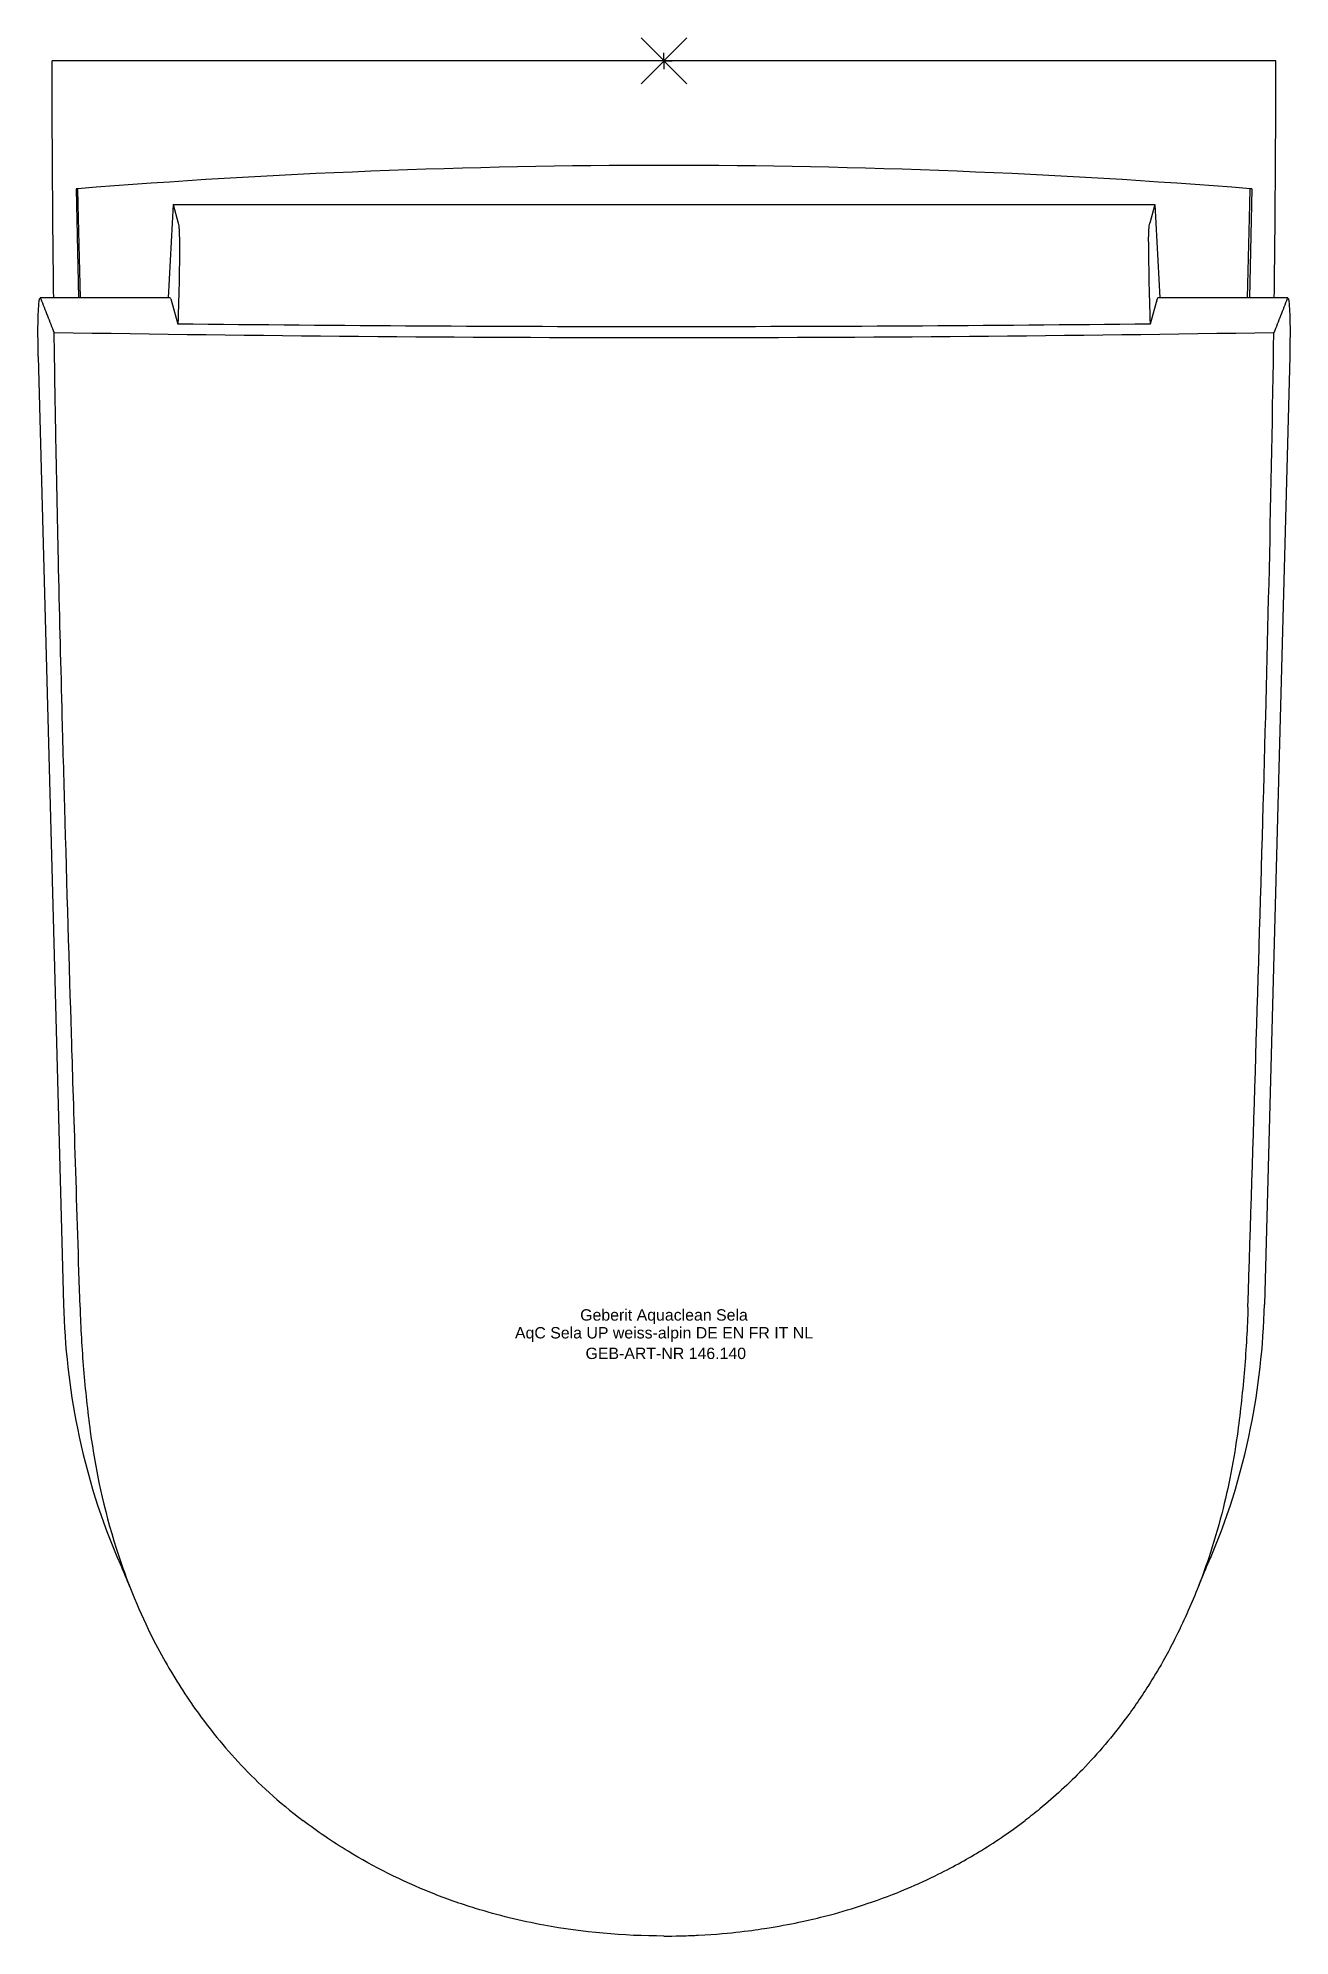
# Model space of a CAD drawing. Header units: millimetres. Extents: x -193 to 193, y -578 to 7.
import ezdxf
from ezdxf.enums import TextEntityAlignment as Align

# ---------------------------------------------------------------- set-up
doc = ezdxf.new("R2010")
doc.units = ezdxf.units.MM
doc.layers.get('0').update_dxf_attribs({"linetype": 'CONTINUOUS'})
for name, color, linetype, lineweight in [('Arbeitspunkt(DIN)', 7, 'CONTINUOUS', 25), ('GEB-ART-NR', 1, 'CONTINUOUS', 18), ('GEB-BEZUG', 2, 'CONTINUOUS', 25), ('GEB-TEXT', 5, 'CONTINUOUS', 18)]:
    doc.layers.add(name, color=color, linetype=linetype, lineweight=lineweight)
doc.layers.add('GEB-KONTUR-A', color=5, linetype='CONTINUOUS')
doc.styles.get("Standard").update_dxf_attribs({"font": 'arial.ttf'})

# ---------------------------------------------------------------- blocks, each defined once
blk = doc.blocks.new('Einfügepunkt')
at = {"layer": 'GEB-BEZUG'}
for p, q in [((-7.07, -7.07), (7.07, 7.07)), ((-7.07, 7.07), (7.07, -7.07))]:
    blk.add_line(p, q, dxfattribs=at)

msp = doc.modelspace()

# ---------------------------------------------------------------- linework, layer by layer
at = {"layer": 'Arbeitspunkt(DIN)', "ltscale": 25}
for q in [(-2.5, 0), (0, 2.5), (0, -2.5), (2.5, 0)]:
    msp.add_line((0, 0), q, dxfattribs=at)
at = {"layer": 'GEB-KONTUR-A', "ltscale": 25}
for p, q in [((188.51, 0), (-188.51, 0)), ((-181.13, -39.43), (-180.34, -73.05)), ((-180.45, -44.27), (-180.56, -39.39)), ((181.13, -39.43), (180.34, -73.05)), ((180.45, -44.27), (180.56, -39.39)), ((-179.77, -73.05), (-180.45, -44.27)), ((-151.25, -44.27), (-152.76, -73.05)), ((-151.25, -44.27), (-149.64, -50.04)), ((-151.25, -44.27), (151.25, -44.27)), ((151.25, -44.27), (149.64, -50.04)), ((151.25, -44.27), (152.76, -73.05)), ((179.77, -73.05), (180.45, -44.27)), ((-152.09, -73.05), (-192.18, -73.05)), ((-151.95, -73.28), (-149.77, -81.09)), ((151.95, -73.28), (149.77, -81.09)), ((192.18, -73.05), (152.09, -73.05)), ((-192.75, -91.05), (-184.98, -383.14)), ((192.75, -91.05), (184.98, -383.14))]:
    msp.add_line(p, q, dxfattribs=at)
for start, end in [(85.43822, 94.56178), (94.56178, 94.57611), (85.42389, 85.43822)]:
    msp.add_arc((0, -2302.43), 2270.23, start, end, dxfattribs=at)
for centre, major_axis, ratio, start_param, end_param in [((-153.03, -91.05), (0.95, 18), 0.052264, 6.128853, 6.285932), ((153.03, -91.05), (-0.95, 18), 0.052264, 6.280439, 6.437518), ((42.95, -332.54), (-159.75, -197.36), 0.824346, 5.515691, 5.684169), ((-42.97, -332.53), (159.79, -197.36), 0.824338, 0.598874, 0.767343)]:
    msp.add_ellipse(centre, major_axis=major_axis, ratio=ratio, start_param=start_param, end_param=end_param, dxfattribs=at)
for points in [[(188.02, -73.05), (188.31, -48.7), (188.47, -24.35), (188.51, 0)], [(-188.02, -73.05), (-188.31, -48.7), (-188.47, -24.35), (-188.51, 0)], [(-185.42, -199.98), (-185.42, -199.98), (-185.42, -199.98), (-185.42, -199.97)], [(-180.72, -421.29), (-177.8, -435.78), (-173.39, -449.88), (-167.43, -463.31)], [(167.43, -463.31), (173.39, -449.88), (177.8, -435.78), (180.72, -421.29)], [(-164.55, -470.21), (-165.47, -467.85), (-166.43, -465.55), (-167.43, -463.31)], [(167.43, -463.31), (166.43, -465.55), (165.47, -467.85), (164.55, -470.21)]]:
    msp.add_open_spline(points, degree=3, dxfattribs=at)
for points, knots in [([(-149.64, -50.04), (-149.54, -50.4), (-149.46, -51.07), (-149.34, -52.98), (-149.3, -54.21), (-149.29, -55.7)], [0, 0, 0, 0, 0.691138, 0.691138, 1.382445, 1.382445, 1.382445, 1.382445]), ([(149.29, -55.7), (149.3, -54.21), (149.34, -52.98), (149.46, -51.07), (149.54, -50.4), (149.64, -50.04)], [0, 0, 0, 0, 0.691202, 0.691202, 1.382235, 1.382235, 1.382235, 1.382235]), ([(-149.29, -55.7), (-149.26, -58.99), (-149.28, -62.85), (-149.45, -71.46), (-149.58, -76.16), (-149.77, -81.09)], [0, 0, 0, 0, 1.529376, 1.529376, 3.058907, 3.058907, 3.058907, 3.058907]), ([(149.29, -55.7), (149.26, -58.99), (149.28, -62.85), (149.45, -71.46), (149.58, -76.16), (149.77, -81.09)], [-3.058794, -3.058794, -3.058794, -3.058794, -1.529473, -1.529473, 0, 0, 0, 0]), ([(-192.75, -91.05), (-192.77, -90.44), (-192.78, -89.83), (-192.81, -88.48), (-192.82, -87.74), (-192.85, -85.45), (-192.86, -83.94), (-192.85, -80.56), (-192.81, -78.81), (-192.69, -75.99), (-192.61, -74.91), (-192.45, -73.64), (-192.37, -73.29), (-192.2, -72.99), (-192.11, -73.04), (-192.01, -73.28)], [-3.117966, -3.117966, -3.117966, -3.117966, -2.934895, -2.934895, -2.710463, -2.710463, -2.228801, -2.228801, -1.558836, -1.558836, -0.92466, -0.92466, -0.458083, -0.458083, -0.000001, -0.000001, -0.000001, -0.000001]), ([(-192.01, -73.28), (-191.32, -75.02), (-190.63, -76.77), (-189.25, -80.27), (-188.56, -82.01), (-187.87, -83.76)], [-6.716402, -6.716402, -6.716402, -6.716402, -3.358196, -3.358196, 0, 0, 0, 0]), ([(192.01, -73.28), (191.32, -75.02), (190.63, -76.77), (189.25, -80.27), (188.56, -82.01), (187.87, -83.76)], [0.000001, 0.000001, 0.000001, 0.000001, 3.358195, 3.358195, 6.716377, 6.716377, 6.716377, 6.716377]), ([(192.01, -73.28), (192.11, -73.04), (192.2, -72.99), (192.37, -73.29), (192.45, -73.64), (192.61, -74.91), (192.69, -75.99), (192.81, -78.81), (192.85, -80.56), (192.86, -83.94), (192.85, -85.45), (192.82, -87.74), (192.81, -88.48), (192.78, -89.83), (192.77, -90.44), (192.75, -91.05)], [-3.117813, -3.117813, -3.117813, -3.117813, -2.659749, -2.659749, -2.193187, -2.193187, -1.559055, -1.559055, -0.889181, -0.889181, -0.407486, -0.407486, -0.183046, -0.183046, -0.000001, -0.000001, -0.000001, -0.000001]), ([(149.77, -81.09), (99.91, -81.64), (50.15, -81.92), (-50.03, -81.93), (-99.86, -81.64), (-149.77, -81.09)], [0, 0, 0, 0, 14.995924, 14.995924, 30.016303, 30.016303, 30.016303, 30.016303]), ([(-179.91, -383.96), (-180.8, -355.2), (-181.88, -321.16), (-182.44, -302.98), (-183, -284.79), (-183.8, -258.35), (-184.48, -234.5), (-184.52, -232.96), (-184.57, -231.24), (-184.62, -229.41), (-184.89, -219.87), (-185.23, -207.19), (-185.44, -199.44), (-185.85, -183.47), (-186.18, -170.16), (-186.56, -153.36), (-186.82, -141.69), (-187.14, -125.93), (-187.35, -114.73), (-187.54, -104.5), (-187.7, -95.28), (-187.87, -83.76)], [0, 0, 0, 0, 0.248832, 0.248832, 0.248832, 0.497664, 0.497664, 0.497664, 0.513775, 0.513775, 0.513775, 0.597664, 0.597664, 0.597664, 0.770464, 0.770464, 0.770464, 0.890464, 0.890464, 0.890464, 1, 1, 1, 1]), ([(187.87, -83.76), (125.47, -84.81), (62.76, -85.34), (-62.76, -85.34), (-125.47, -84.81), (-187.87, -83.76)], [0, 0, 0, 0, 18.828032, 18.828032, 37.656063, 37.656063, 37.656063, 37.656063]), ([(179.91, -383.96), (181.51, -332.43), (183.18, -280.91), (184.62, -229.41), (185.99, -180.86), (187.15, -132.31), (187.87, -83.76)], [0, 0, 0, 0, 0.514741, 0.514741, 0.514741, 1, 1, 1, 1]), ([(-179.91, -383.96), (-179.71, -390.36), (-179.34, -396.77), (-178.29, -409.54), (-177.6, -415.92), (-176.75, -422.27)], [-3.869824, -3.869824, -3.869824, -3.869824, -1.934913, -1.934913, 0, 0, 0, 0]), ([(179.91, -383.96), (179.71, -390.36), (179.34, -396.77), (178.29, -409.54), (177.6, -415.92), (176.75, -422.27)], [0, 0, 0, 0, 1.934647, 1.934647, 3.869293, 3.869293, 3.869293, 3.869293]), ([(-176.75, -422.27), (-175.15, -434.27), (-172.58, -446.25), (-168.79, -458.22), (-166.16, -466.53), (-162.92, -474.84), (-158.9, -483.17), (-157.45, -486.19), (-155.89, -489.2), (-154.21, -492.22), (-151.25, -497.54), (-147.94, -502.84), (-144.21, -508.08), (-140.15, -513.77), (-135.61, -519.42), (-130.24, -525.11), (-124.91, -530.75), (-118.79, -536.46), (-111.22, -542.2)], [0, 0, 0, 0, 0.298598, 0.298598, 0.298598, 0.505958, 0.505958, 0.505958, 0.580995, 0.580995, 0.580995, 0.713318, 0.713318, 0.713318, 0.857318, 0.857318, 0.857318, 1, 1, 1, 1]), ([(176.75, -422.27), (176.22, -426.25), (175.48, -430.82), (174.64, -435.15), (173.8, -439.48), (172.95, -443.28), (171.81, -447.7), (170.67, -452.12), (169.28, -456.84), (167.82, -461.2), (166.65, -464.69), (165.56, -467.68), (164.25, -470.98), (162.36, -475.75), (160.01, -481.07), (157.31, -486.38), (156.32, -488.34), (155.28, -490.3), (154.21, -492.22), (152.76, -494.82), (151.26, -497.36), (149.76, -499.75), (147.16, -503.92), (144.77, -507.39), (142.12, -510.95), (138.3, -516.08), (133.84, -521.41), (128.89, -526.52), (124.77, -530.78), (120.31, -534.89), (115.81, -538.58), (114.27, -539.84), (112.74, -541.05), (111.22, -542.2)], [0, 0, 0, 0, 0.1, 0.1, 0.1, 0.2, 0.2, 0.2, 0.3, 0.3, 0.3, 0.38, 0.38, 0.38, 0.4952, 0.4952, 0.4952, 0.537729, 0.537729, 0.537729, 0.5952, 0.5952, 0.5952, 0.6952, 0.6952, 0.6952, 0.8392, 0.8392, 0.8392, 0.9592, 0.9592, 0.9592, 1, 1, 1, 1]), ([(0, -577.77), (-12.58, -577.77), (-25.02, -576.65), (-37.03, -574.42), (-44.19, -573.1), (-51.19, -571.38), (-58.02, -569.28), (-62.65, -567.85), (-67.2, -566.24), (-71.64, -564.47), (-80.78, -560.83), (-89.43, -556.47), (-97.34, -551.65), (-102.24, -548.66), (-106.87, -545.5), (-111.22, -542.2)], [0, 0, 0, 0, 0.298598, 0.298598, 0.298598, 0.47644, 0.47644, 0.47644, 0.597197, 0.597197, 0.597197, 0.846029, 0.846029, 0.846029, 1, 1, 1, 1]), ([(0, -577.77), (1.43, -577.77), (1.94, -577.76), (2.14, -577.76), (2.24, -577.76), (2.27, -577.76), (2.3, -577.76), (2.32, -577.76), (2.35, -577.76), (2.45, -577.76), (4.53, -577.73), (4.94, -577.71), (5.51, -577.7), (7.22, -577.65), (9.39, -577.56), (10.48, -577.51), (16.14, -577.23), (20.29, -576.81), (23.38, -576.46), (27.08, -576.04), (29.41, -575.69), (31.72, -575.33), (35.04, -574.81), (38.56, -574.16), (41.58, -573.52), (42.91, -573.24), (44.17, -572.96), (45.35, -572.69), (48.03, -572.07), (50.36, -571.47), (52.52, -570.88), (56.25, -569.85), (59.47, -568.85), (62.61, -567.79), (71.32, -564.85), (78.53, -561.69), (84.51, -558.73), (89.49, -556.25), (93.79, -553.83), (97.78, -551.38), (102.66, -548.39), (107.11, -545.32), (111.22, -542.2)], [0, 0, 0, 0, 0.000189, 0.000189, 0.000189, 0.000283, 0.000283, 0.000283, 0.000378, 0.000378, 0.000378, 0.002327, 0.002327, 0.002327, 0.008148, 0.008148, 0.008148, 0.038181, 0.038181, 0.038181, 0.07422, 0.07422, 0.07422, 0.126118, 0.126118, 0.126118, 0.149115, 0.149115, 0.149115, 0.200849, 0.200849, 0.200849, 0.290528, 0.290528, 0.290528, 0.53936, 0.53936, 0.53936, 0.74672, 0.74672, 0.74672, 1, 1, 1, 1])]:
    msp.add_open_spline(points, degree=3, knots=knots, dxfattribs=at)

# ---------------------------------------------------------------- block references
at = {"ltscale": 25}
msp.add_blockref('Einfügepunkt', (0, 0), dxfattribs=at)

# ---------------------------------------------------------------- texts
at = {"layer": 'GEB-ART-NR'}
msp.add_text('GEB-ART-NR 146.140', height=3.5, dxfattribs=at).set_placement((0.55, -399.98), align=Align.CENTER)
at = {"layer": 'GEB-TEXT'}
for s, p in [('Geberit Aquaclean Sela', (0, -388.14)), ('AqC Sela UP weiss-alpin DE EN FR IT NL', (0, -393.64))]:
    msp.add_text(s, height=3.5, dxfattribs=at).set_placement(p, align=Align.CENTER)

doc.saveas('drawing.dxf')
